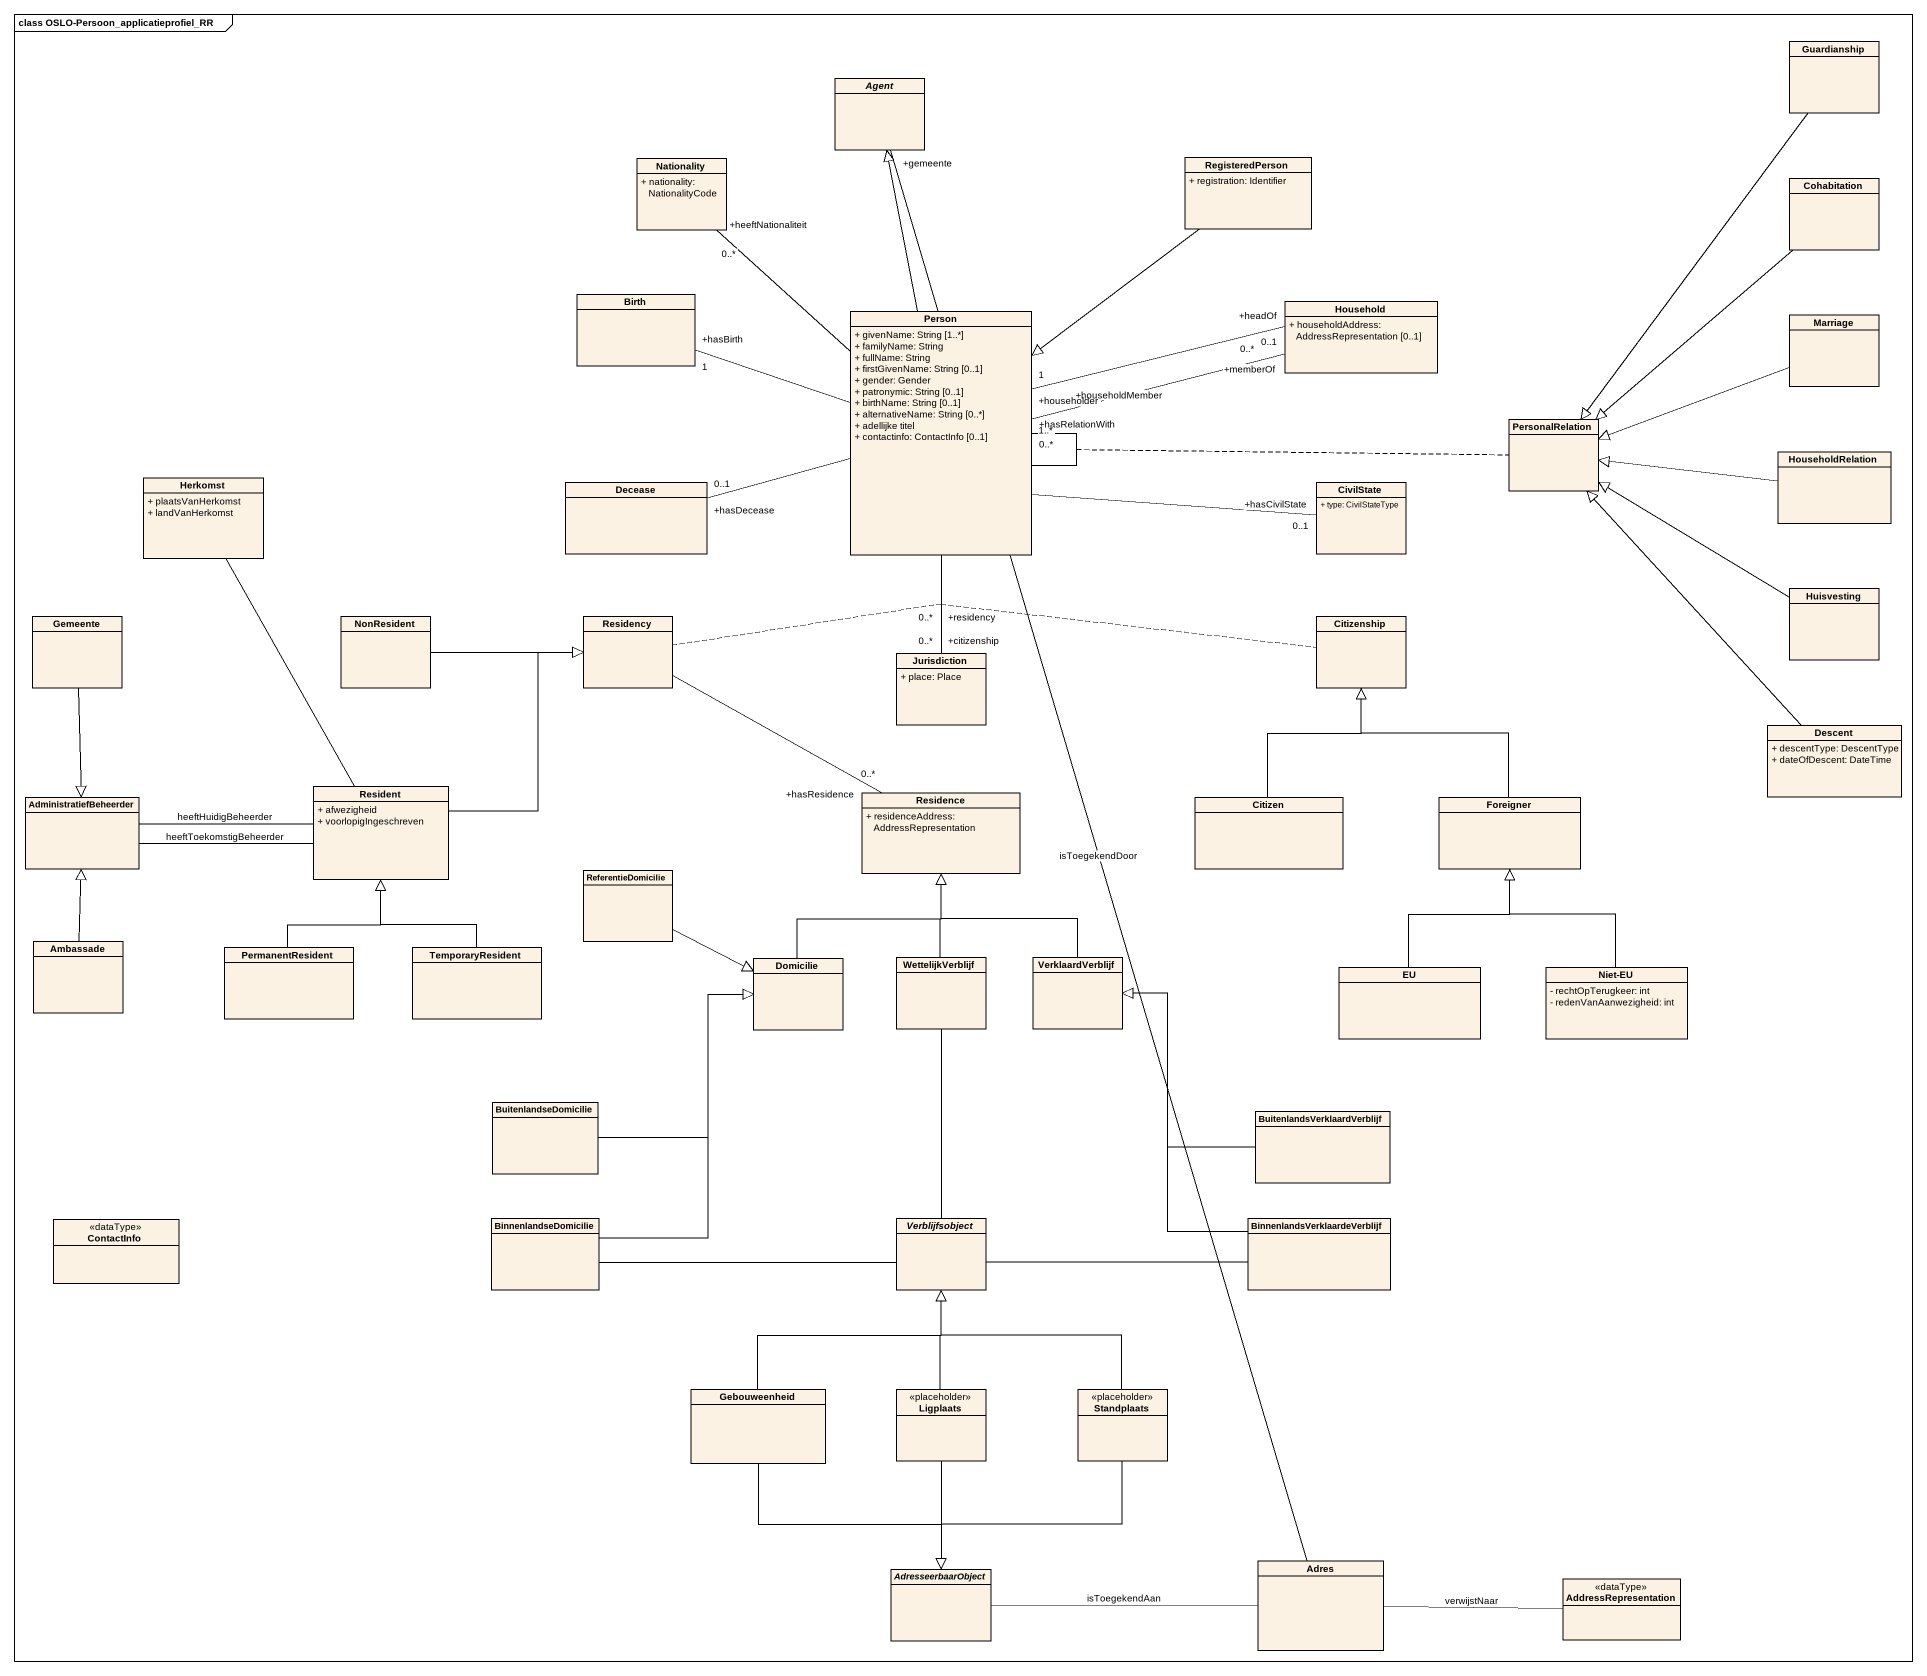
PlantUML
@startuml
mainframe class OSLO-Persoon_applicatieprofiel_RR
hide circle
hide empty members
skinparam classAttributeIconSize 0
class Guardianship
abstract class "Agent" as Agent_
class Nationality {
  + nationality: NationalityCode
}
class RegisteredPerson {
  + registration: Identifier
}
class Cohabitation
class Birth
class Household {
  + householdAddress: AddressRepresentation [0..1]
}
class "Person" as Person_ {
  + givenName: String [1..*]
  + familyName: String
  + fullName: String
  + firstGivenName: String [0..1]
  + gender: Gender
  + patronymic: String [0..1]
  + birthName: String [0..1]
  + alternativeName: String [0..*]
  + adellijke titel
  + contactinfo: ContactInfo [0..1]
}
class Marriage
class PersonalRelation
class HouseholdRelation
class Herkomst {
  + plaatsVanHerkomst
  + landVanHerkomst
}
class Decease
class CivilState {
  + type: CivilStateType
}
class Huisvesting
class Gemeente
class NonResident
class Residency
class Citizenship
class Jurisdiction {
  + place: Place
}
class Descent {
  + descentType: DescentType
  + dateOfDescent: DateTime
}
class Resident {
  + afwezigheid
  + voorlopigIngeschreven
}
class Residence {
  + residenceAddress: AddressRepresentation
}
class AdministratiefBeheerder
class Citizen
class Foreigner
class ReferentieDomicilie
class Ambassade
class PermanentResident
class TemporaryResident
class Domicilie
class WettelijkVerblijf
class VerklaardVerblijf
class EU
class "Niet-EU" as Niet_EU {
  - rechtOpTerugkeer: int
  - redenVanAanwezigheid: int
}
class BuitenlandseDomicilie
class BuitenlandsVerklaardVerblijf
class ContactInfo <<dataType>>
class BinnenlandseDomicilie
abstract class Verblijfsobject
class "BinnenlandsVerklaardeVerblijf" as BinnenlandsVerklaardeVerblij
class Gebouweenheid
class Ligplaats <<placeholder>>
class Standplaats <<placeholder>>
class Adres
abstract class AdresseerbaarObject
class AddressRepresentation <<dataType>>
Guardianship --|> PersonalRelation
RegisteredPerson --|> Person_
Cohabitation --|> PersonalRelation
Person_ -up-|> Agent_
Person_ -up- "+heeftNationaliteit\n0..*" Nationality
Person_ -left- "+hasBirth\n1" Birth
Person_ "+householder\n1" -right- "+headOf\n0..1" Household
Person_ "+householdMember\n1..*" -right- "+memberOf\n0..*" Household
Person_ -- "+hasRelationWith\n0..*" Person_
(Person_, Person_) .. PersonalRelation
Person_ -left- "+hasDecease\n0..1" Decease
Person_ -right- "+hasCivilState\n0..1" CivilState
Person_ -- "+citizenship\n0..*" Jurisdiction
(Person_, Jurisdiction) .. Citizenship
Person_ -- "+residency\n0..*" Jurisdiction
(Person_, Jurisdiction) .. Residency
Marriage -left-|> PersonalRelation
HouseholdRelation -left-|> PersonalRelation
Huisvesting -up-|> PersonalRelation
Gemeente --|> AdministratiefBeheerder
NonResident -right-|> Residency
Residency -right- "+hasResidence\n0..*" Residence
Descent -up-|> PersonalRelation
Resident -up- Herkomst
Resident -up-|> Residency
Resident -left- AdministratiefBeheerder : heeftToekomstigBeheerder
Resident -left- AdministratiefBeheerder : heeftHuidigBeheerder
Citizen -up-|> Citizenship
Foreigner -up-|> Citizenship
ReferentieDomicilie -right-|> Domicilie
Ambassade -up-|> AdministratiefBeheerder
PermanentResident -up-|> Resident
TemporaryResident -up-|> Resident
Domicilie -up-|> Residence
WettelijkVerblijf -up-|> Residence
WettelijkVerblijf -- Verblijfsobject
VerklaardVerblijf -up-|> Residence
EU -up-|> Foreigner
Niet_EU -up-|> Foreigner
BuitenlandseDomicilie -right-|> Domicilie
BuitenlandsVerklaardVerblijf -up-|> VerklaardVerblijf
BinnenlandseDomicilie -up-|> Domicilie
BinnenlandseDomicilie -right- Verblijfsobject
BinnenlandsVerklaardeVerblij -up-|> VerklaardVerblijf
BinnenlandsVerklaardeVerblij -left- Verblijfsobject
Gebouweenheid -up-|> Verblijfsobject
Gebouweenheid --|> AdresseerbaarObject
Ligplaats -up-|> Verblijfsobject
Ligplaats --|> AdresseerbaarObject
Standplaats -up-|> Verblijfsobject
Standplaats --|> AdresseerbaarObject
Adres -up- "+gemeente" Agent_ : isToegekendDoor
Adres -left- AdresseerbaarObject : isToegekendAan
AddressRepresentation -left- Adres : verwijstNaar
@enduml
